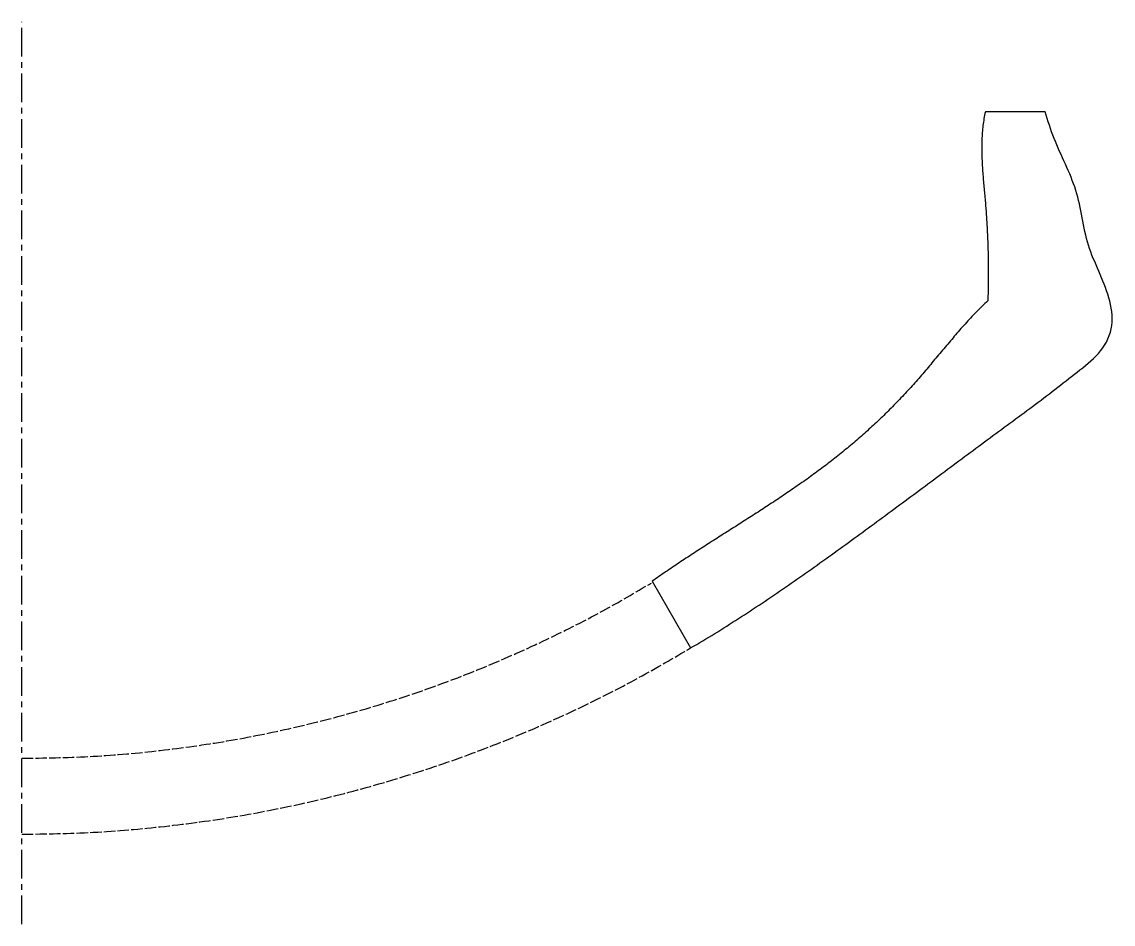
# Model space of a CAD drawing. Header units: millimetres. Extents: x 0 to 121, y -31 to 70.
import ezdxf

# ---------------------------------------------------------------- set-up
doc = ezdxf.new("R2010")
doc.units = ezdxf.units.MM
doc.linetypes.add('CENTER', pattern=[5.08, 3.175, -0.635, 0.635, -0.635])
doc.linetypes.add('DASHED', pattern=[1.524, 1.27, -0.254])
for name, color, linetype in [('AXIS', 1, 'Continuous'), ('ILLUSTRATIVE_BASE_CAP', 8, 'Continuous'), ('PROFILE_MEASURED', 7, 'Continuous')]:
    doc.layers.add(name, color=color, linetype=linetype)

msp = doc.modelspace()

# ---------------------------------------------------------------- linework, layer by layer
at = {"layer": 'AXIS', "linetype": 'CENTER'}
msp.add_line((0, -30.72), (0, 69.65), dxfattribs=at)
at = {"layer": 'ILLUSTRATIVE_BASE_CAP', "linetype": 'DASHED'}
for points in [[(0, -12.27), (7.48, -12.07), (14.94, -11.45), (22.36, -10.42), (29.7, -8.98), (36.96, -7.14), (44.1, -4.9), (51.11, -2.27), (57.96, 0.75), (64.64, 4.13), (70.05, 7.23)], [(0, -20.72), (7.95, -20.5), (15.87, -19.84), (23.75, -18.75), (31.55, -17.22), (39.26, -15.26), (46.85, -12.88), (54.29, -10.09), (61.57, -6.89), (68.66, -3.29), (74.42, 0)]]:
    msp.add_spline(points, degree=3, dxfattribs=at)
at = {"layer": 'PROFILE_MEASURED'}
for p, q in [((113.87, 59.65), (107.21, 59.65)), ((70.15, 7.43), (74.42, 0))]:
    msp.add_line(p, q, dxfattribs=at)
for points in [[(74.42, 0), (77.1, 1.61), (79.75, 3.28), (82.37, 5), (84.97, 6.76), (87.53, 8.55), (90.09, 10.37), (92.62, 12.21), (95.15, 14.06), (97.67, 15.92), (100.19, 17.78), (102.7, 19.65), (105.22, 21.52), (107.74, 23.39), (110.26, 25.25), (112.78, 27.11), (115.27, 29), (117.74, 30.94), (120.04, 33.06), (121.29, 35.87), (120.94, 38.97), (119.85, 41.9), (118.68, 44.81), (118, 47.86), (117.28, 50.91), (116.12, 53.82), (114.86, 56.69), (113.87, 59.65)], [(107.21, 59.65), (107.06, 58.89), (106.95, 58.12), (106.87, 57.34), (106.83, 56.56), (106.81, 55.78), (106.81, 55), (106.84, 54.22), (106.88, 53.44), (106.94, 52.66), (107, 51.88), (107.07, 51.1), (107.14, 50.33), (107.21, 49.55), (107.28, 48.77), (107.33, 47.99), (107.38, 47.21), (107.42, 46.43), (107.46, 45.65), (107.49, 44.87), (107.51, 44.09), (107.52, 43.31), (107.53, 42.53), (107.54, 41.75), (107.53, 40.97), (107.53, 40.19), (107.51, 39.41), (107.49, 38.63)], [(107.49, 38.63), (106.19, 37.36), (104.95, 36.04), (103.76, 34.67), (102.58, 33.29), (101.42, 31.9), (100.25, 30.51), (99.06, 29.15), (97.82, 27.82), (96.56, 26.52), (95.26, 25.25), (93.92, 24.02), (92.56, 22.83), (91.16, 21.67), (89.74, 20.55), (88.29, 19.46), (86.81, 18.4), (85.32, 17.37), (83.81, 16.36), (82.3, 15.37), (80.77, 14.39), (79.24, 13.41), (77.71, 12.44), (76.18, 11.46), (74.66, 10.48), (73.14, 9.48), (71.64, 8.47), (70.15, 7.43)]]:
    msp.add_spline(points, degree=3, dxfattribs=at)

doc.saveas('drawing.dxf')
